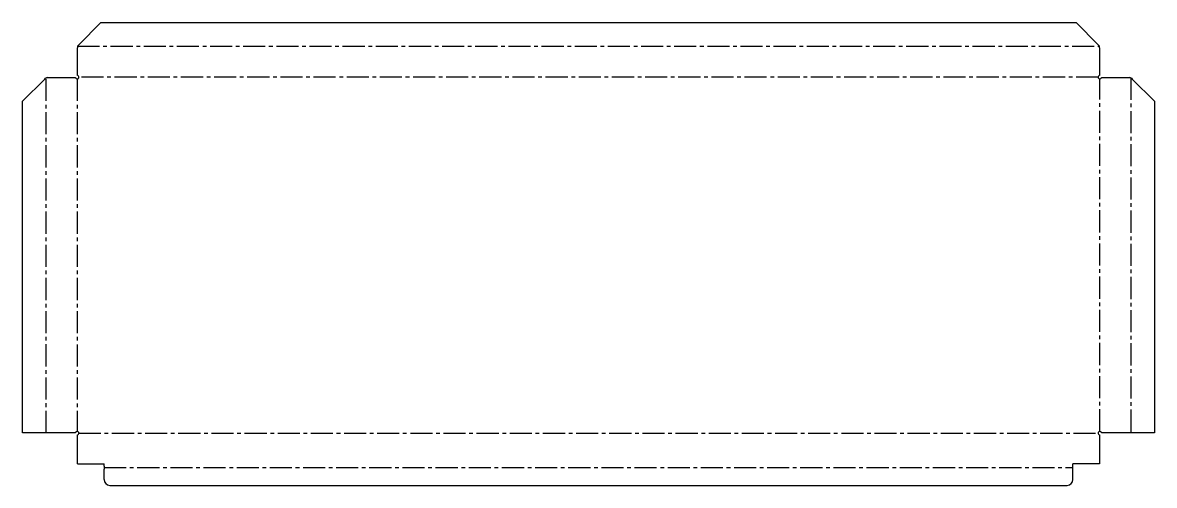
# Model space of a CAD drawing. Header units: millimetres. Extents: x 55 to 1030, y 56 to 454.
import ezdxf

# ---------------------------------------------------------------- set-up
doc = ezdxf.new("R2010")
doc.units = ezdxf.units.MM
doc.linetypes.add('CENTER2', pattern=[28.575, 19.05, -3.175, 3.175, -3.175])
doc.layers.add('ARTL', color=7, linetype='Continuous', true_color=0xffffff)

msp = doc.modelspace()

# ---------------------------------------------------------------- linework, layer by layer
at = {"layer": 'ARTL', "color": 7, "linetype": 'Continuous', "true_color": 0xffffff}
for p, q in [((103.32, 435.34), (122.32, 454.34)), ((122.32, 454.34), (962.67, 454.34)), ((962.67, 454.34), (981.67, 435.34)), ((103.32, 435.34), (102.01, 434.04)), ((102.01, 434.04), (102.01, 432.73)), ((102.01, 408.89), (102.01, 432.73)), ((982.97, 434.04), (981.67, 435.34)), ((982.97, 432.73), (982.97, 434.04)), ((982.97, 432.73), (982.97, 408.89)), ((54.78, 386.8), (73.78, 405.8)), ((73.78, 405.8), (74.55, 406.57)), ((76.05, 407.1), (76.39, 407.1)), ((76.39, 407.1), (100.23, 407.1)), ((102.75, 406.37), (102.99, 406.12)), ((982.24, 406.37), (981.99, 406.12)), ((984.76, 407.1), (1008.6, 407.1)), ((1008.6, 407.1), (1008.93, 407.1)), ((1010.44, 406.57), (1011.21, 405.8)), ((1011.21, 405.8), (1030.21, 386.8)), ((54.78, 101.14), (54.78, 386.8)), ((1030.21, 386.8), (1030.21, 101.14)), ((73.78, 101.14), (54.78, 101.14)), ((76.39, 101.14), (73.78, 101.14)), ((100.23, 101.14), (76.39, 101.14)), ((102.01, 74.52), (102.01, 99.36)), ((102.75, 101.88), (102.99, 102.12)), ((981.99, 102.12), (982.24, 101.88)), ((982.97, 99.36), (982.97, 74.52)), ((1008.6, 101.14), (984.76, 101.14)), ((1011.21, 101.14), (1008.6, 101.14)), ((1030.21, 101.14), (1011.21, 101.14)), ((102.01, 74.52), (124.99, 74.52)), ((124.99, 72.52), (124.99, 74.52)), ((124.99, 72.52), (124.99, 69.91)), ((124.99, 60.91), (124.99, 69.91)), ((959.99, 72.52), (959.99, 74.52)), ((982.97, 74.52), (959.99, 74.52)), ((959.99, 69.91), (959.99, 72.52)), ((959.99, 60.91), (959.99, 69.91)), ((129.99, 55.91), (954.99, 55.91))]:
    msp.add_line(p, q, dxfattribs=at)
at = {"layer": 'ARTL', "color": 7, "linetype": 'CENTER2', "true_color": 0xffffff}
for p, q in [((102.01, 434.04), (982.97, 434.04)), ((75.08, 101.14), (75.08, 406.83)), ((101.69, 405.93), (101.69, 102.32)), ((981.8, 407.43), (103.19, 407.43)), ((983.3, 102.32), (983.3, 405.93)), ((1009.91, 406.83), (1009.91, 101.14)), ((103.19, 100.82), (981.8, 100.82)), ((124.99, 71.21), (959.99, 71.21))]:
    msp.add_line(p, q, dxfattribs=at)
at = {"layer": 'ARTL', "color": 7, "linetype": 'Continuous', "true_color": 0xffffff}
for centre, radius, start, end in [((76.7, 402.89), 4.26, 98.73198, 120.25792), ((101.69, 407.43), 1.5, 192.46485, 209.63721), ((101.69, 407.43), 1.5, 209.63721, 315), ((101.69, 407.43), 1.5, 60.36279, 77.53515), ((101.69, 407.43), 1.5, 315, 60.36279), ((983.3, 407.43), 1.5, 119.63721, 225), ((983.3, 407.43), 1.5, 225, 330.36279), ((983.3, 407.43), 1.5, 102.46485, 119.63721), ((983.3, 407.43), 1.5, 330.36279, 347.53515), ((1008.3, 402.91), 4.24, 59.70406, 81.34962), ((101.69, 100.82), 1.5, 150.36279, 167.53515), ((101.69, 100.82), 1.5, 45, 150.36279), ((101.69, 100.82), 1.5, 282.46485, 299.63721), ((101.69, 100.82), 1.5, 299.63721, 45), ((983.3, 100.82), 1.5, 135, 240.36279), ((983.3, 100.82), 1.5, 29.63721, 135), ((983.3, 100.82), 1.5, 240.36279, 257.53515), ((983.3, 100.82), 1.5, 12.46485, 29.63721), ((129.99, 60.91), 5, 180, 270), ((954.99, 60.91), 5, 270, 0)]:
    msp.add_arc(centre, radius, start, end, dxfattribs=at)

doc.saveas('drawing.dxf')
